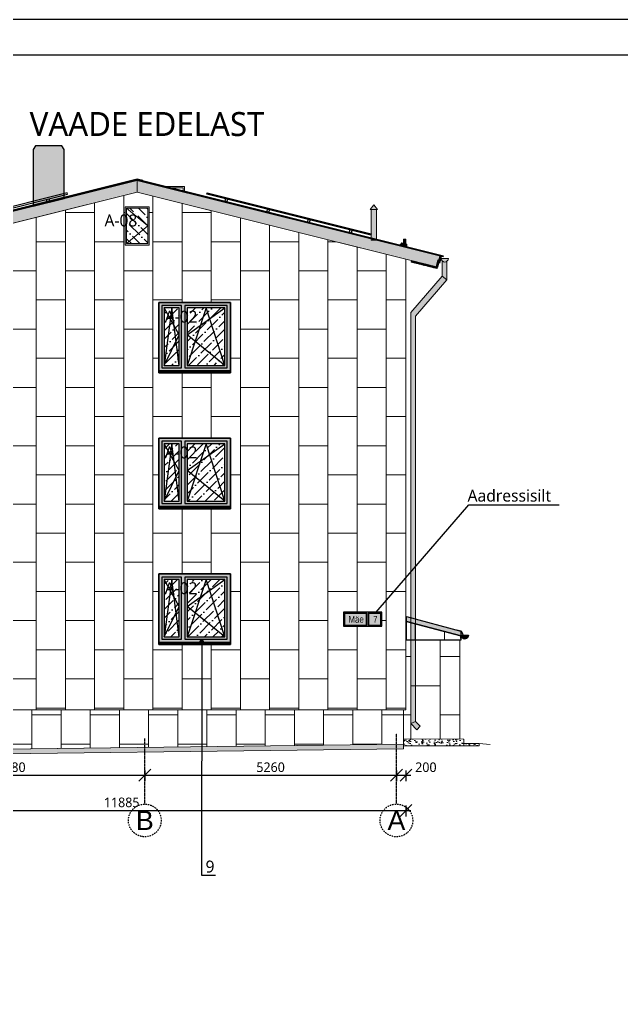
# Model space of a CAD drawing. Header units: millimetres. Extents: x 83708 to 840243643, y 645190 to 956201.
# Drawn here: x 268484 to 281068, y 801078 to 821511 of the extents above; entities that cross this region are included whole.
import ezdxf
from ezdxf import colors
from ezdxf.entities.mleader import LeaderData, LeaderLine
from ezdxf.math import Vec2, Vec3

# ---------------------------------------------------------------- set-up
doc = ezdxf.new("R2010")
doc.units = ezdxf.units.MM
doc.header["$PDMODE"] = 2
doc.header["$PDSIZE"] = 5
doc.linetypes.add('DASHDOTX2', pattern=[50.8, 25.4, -12.7, 0, -12.7])
for name, color, linetype in [('!ESP_Avatäited plaanil', 7, 'Continuous'), ('!ESP_Mõõt', 252, 'Continuous'), ('!ESP_Tava', 7, 'Continuous'), ('!ESP_Tekst', 7, 'Continuous'), ('!ESP_Teljed', 30, 'DASHDOTX2'), ('!ESP_Viited', 7, 'Continuous'), ('Vaade', 7, 'Continuous')]:
    doc.layers.add(name, color=color, linetype=linetype)
for name, color, linetype, lineweight in [('!ESP_AVATÄITED VAADETEL', 7, 'Continuous', 9), ('!ESP_Fassaad', 7, 'Continuous', 9), ('!ESP_Tsementkiudplaat', 9, 'Continuous', 0), ('OLEMASOLEV_LÕIGE', 7, 'Continuous', 9), ('Puit', 25, 'Continuous', 0), ('Sein', 7, 'Continuous', 9), ('Veeplekk', 8, 'Continuous', 30)]:
    doc.layers.add(name, color=color, linetype=linetype, lineweight=lineweight)
doc.layers.add('!ESP_no_print', color=252, linetype='Continuous', plot=False)
doc.layers.add('!ESP_Värvitoon_tumehall', color=7, linetype='Continuous', true_color=0x45494e)
doc.layers.add('!ESP_Värvitoon_tumepruun', color=7, linetype='Continuous', true_color=0x3d3635)
doc.layers.add('Nähtamatu joon', color=50, linetype='Continuous', lineweight=0, plot=False)
doc.styles.add('Annotative', font='malgunsl.ttf', dxfattribs={"height": 2})
doc.styles.add('Arial', font='arial.ttf')
doc.styles.add('ST 15kitsas', font='ARIALN.TTF', dxfattribs={"height": 15})
doc.dimstyles.new('Annotative', dxfattribs={"dimtxt": 2.5, "dimasz": 2.5, "dimexe": 1.25, "dimexo": 0.625, "dimtad": 1, "dimdec": 0, "dimrnd": 5, "dimtxsty": 'Annotative', "dimblk": 'OBLIQUE', "dimcen": 0, "dimdle": 1, "dimadec": 0, "dimazin": 0, "dimtfac": 1, "dimtdec": 0, "dimtmove": 0, "dimatfit": 3, "dimfxl": 1, "dimfxlon": 1, "dimarcsym": 1})
pattern_1 = [(90, (-481675.35, -104995.34), (-609.6, 4e-14), []), (180, (-481675.35, -104995.34), (-609.6, -609.6), [609.6, -609.6])]

# ---------------------------------------------------------------- blocks, each defined once
blk = doc.blocks.new('A$C5023e7c4')
for p, q in [((0, -50), (-22, -200)), ((-22, -50), (0, -200))]:
    blk.add_line(p, q)
blk.add_lwpolyline([(-22, -50), (0, -50), (0, -200), (-22, -200)], close=True)
blk = doc.blocks.new('A$C68f288ff')
at = {"layer": 'Puit', "true_color": 0x636466}
h = blk.add_hatch(dxfattribs=at)
h.set_pattern_fill('ANSI38', color=251, scale=5, angle=180)
h.set_pattern_definition([(225, (1479790.995, 966448.682), (11.22532015, -11.22532015), []), (315, (1479790.995, 966448.682), (33.67596045, -11.22532015), [39.6875, -23.8125])])
h.paths.add_polyline_path([(100, 0), (0, 0), (0, 34), (100, 34)])
at = {"layer": 'Sein'}
blk.add_lwpolyline([(100, 0), (0, 0), (0, 34), (100, 34)], close=True, dxfattribs=at)
blk = doc.blocks.new('*U563')
blk.add_blockref('A$C68f288ff', (-50, -17))
blk = doc.blocks.new('A$C68de1e58')
at = {"layer": '!ESP_Värvitoon_tumehall'}
h = blk.add_hatch(color=256, dxfattribs=at)
h.dxf.hatch_style = 1
h.paths.add_polyline_path([(0, -269), (0, -21), (-6986, -1763), (-6963, -1851), (-6942, -1846), (-6906, -1992)])
at = {"lineweight": 0}
blk.add_line((0, -21), (0, 0), dxfattribs=at)
blk.add_line((-7051, -1779), (-7056, -1759))
for points in [[(0, 0), (-7056, -1759)], [(5, -19), (-7051, -1779)], [(-6977, -1796), (-6970, -1827)]]:
    blk.add_lwpolyline(points)
blk.add_lwpolyline([(-6986, -1763), (-6963, -1851), (-6942, -1846), (-6906, -1992), (0, -269), (0, -21), (-6986, -1763)], dxfattribs=at)
for p, xscale, rotation in [((-7019, -1719), -0.9999999999999993, 14.08604182556171), ((-6976, -1803), -0.9999999999999999, 14.08604182556162)]:
    blk.add_blockref('A$C5023e7c4', p, dxfattribs=dict(xscale=xscale, rotation=rotation))
at = {"color": 0, "linetype": 'ByBlock', "lineweight": -2, "transparency": 16777216}
for p, xscale, rotation in [((-6317, -1862), -0.9999999999999994, 14.0770861167953), ((-6206, -1834), -1, 14.07708611679527), ((-6094, -1806), -1, 14.07708611679527), ((-5983, -1778), -1, 14.07708611679527), ((-5871, -1750), -1, 14.07708611679527), ((-5760, -1723), -1, 14.07708611679527), ((-6875, -2002), -0.9999999999999994, 14.0770861167953), ((-6764, -1974), -0.9999999999999994, 14.0770861167953), ((-6652, -1946), -0.9999999999999994, 14.0770861167953), ((-6541, -1918), -0.9999999999999994, 14.0770861167953), ((-6429, -1890), -0.9999999999999994, 14.0770861167953)]:
    blk.add_blockref('*U563', p, dxfattribs=dict(at, xscale=xscale, rotation=rotation))
blk = doc.blocks.new('_Oblique')
at = {"color": 0, "linetype": 'ByBlock', "lineweight": -2}
blk.add_line((-0.5, -0.5), (0.5, 0.5), dxfattribs=at)
blk = doc.blocks.new('*D921')
at = {"layer": '!ESP_Mõõt', "color": 0, "lineweight": -2, "transparency": 16777216}
for p, q in [((264676, 805069), (264676, 804844)), ((276563, 805069), (276563, 804844)), ((264576, 804969), (276663, 804969))]:
    blk.add_line(p, q, dxfattribs=at)
at = {"layer": 'Defpoints', "color": 0, "transparency": 16777216}
for p in [(264676, 806269), (276563, 806269), (276563, 804969)]:
    blk.add_point(p, dxfattribs=at)
at = {"layer": '!ESP_Mõõt', "color": 0, "lineweight": -2, "transparency": 16777216, "xscale": 250, "yscale": 250, "zscale": 250, "rotation": 180}
blk.add_blockref('_Oblique', (264676, 804969), dxfattribs=at)
at = {"layer": '!ESP_Mõõt', "color": 0, "lineweight": -2, "transparency": 16777216, "xscale": 250, "yscale": 250, "zscale": 250}
blk.add_blockref('_Oblique', (276563, 804969), dxfattribs=at)
at = {"layer": '!ESP_Mõõt', "color": 0, "transparency": 16777216, "insert": (270619, 805136), "char_height": 200, "attachment_point": 5, "style": 'Annotative'}
blk.add_mtext('11885', dxfattribs=at)
blk = doc.blocks.new('A$Ccff3d224')
at = {"layer": '!ESP_Avatäited plaanil'}
h = blk.add_hatch(color=256, dxfattribs=at)
h.dxf.hatch_style = 1
h.set_gradient(color1=(199, 200, 202), color2=(99, 100, 102))
h.paths.add_polyline_path([(0, 998), (-75, 900), (75, 900)])
h.paths.add_polyline_path([(55, 900), (-55, 900), (-55, 261), (55, 261)])
at = {"layer": '!ESP_Fassaad'}
for points in [[(-75, 900), (0, 998), (75, 900)], [(-75, 900), (0, 998), (75, 900)], [(-75, 900), (0, 998), (75, 900)], [(75, 900), (-75, 900)], [(75, 900), (-75, 900)], [(75, 900), (-75, 900)], [(-55, 900), (-55, 261)], [(-55, 900), (-55, 261)], [(-55, 900), (-55, 261)], [(55, 900), (55, 261)], [(55, 900), (55, 261)], [(55, 900), (55, 261)], [(55, 261), (-55, 261)], [(55, 261), (-55, 261)], [(55, 261), (-55, 261)]]:
    blk.add_lwpolyline(points, dxfattribs=at)
blk = doc.blocks.new('A$C557b6e7f')
at = {"layer": '!ESP_Avatäited plaanil'}
h = blk.add_hatch(color=256, dxfattribs=at)
h.dxf.hatch_style = 1
h.set_gradient(color1=(199, 200, 202), color2=(99, 100, 102))
h.paths.add_polyline_path([(2174, -563), (1524, -401), (1524, 624), (1574, 704), (2124, 704), (2174, 624)])
blk.add_lwpolyline([(2174, -563), (1524, -401), (1524, 624), (1574, 704), (2124, 704), (2174, 624)], close=True, dxfattribs=at)
at = {"color": 8}
for points in [[(-1463, -282), (-3165, -707), (-3157, -736), (-1455, -311)], [(1463, -282), (3165, -707), (3157, -736), (1455, -311)], [(-4883, -1166), (-3182, -742), (-3189, -713), (-4891, -1137)], [(4883, -1166), (3182, -742), (3189, -713), (4891, -1137)]]:
    blk.add_lwpolyline(points, close=True, dxfattribs=at)
for points in [[(-1844, -408), (-1831, -457), (-1880, -469), (-1892, -420)], [(1844, -408), (1831, -457), (1880, -469), (1892, -420)], [(-2721, -627), (-2709, -675), (-2757, -687), (-2769, -639)], [(2721, -627), (2709, -675), (2757, -687), (2769, -639)], [(-3570, -839), (-3558, -887), (-3606, -899), (-3618, -851)], [(3570, -839), (3558, -887), (3606, -899), (3618, -851)], [(-4447, -1057), (-4435, -1106), (-4483, -1118), (-4495, -1069)], [(4447, -1057), (4435, -1106), (4483, -1118), (4495, -1069)]]:
    blk.add_lwpolyline(points, dxfattribs=at)
at = {"layer": 'Sein'}
for points in [[(-592, -148), (-992, -148)], [(-992, -148), (-992, -241)], [(-712, -178), (-962, -178)], [(-962, -178), (-962, -240)]]:
    blk.add_lwpolyline(points, dxfattribs=at)
at = {"color": 6}
blk.add_blockref('A$Ccff3d224', (-4947, -1532), dxfattribs=at)
blk = doc.blocks.new('A$C2fabc2ce')
at = {"layer": '!ESP_Värvitoon_tumepruun'}
h = blk.add_hatch(color=256, dxfattribs=at)
h.dxf.hatch_style = 1
h.paths.add_polyline_path([(-15, 74), (-124, 99), (-156, 57), (-15, 24)])
h.paths.add_polyline_path([(-40, 178), (-90, 178), (-90, 91), (-40, 80)])
h.paths.add_polyline_path([(-76, 105, -1), (-56, 105, -1)], flags=16)
h.paths.add_polyline_path([(-76, 153, -1), (-56, 153, -1)], flags=16)
blk.add_line((-15, 24), (-156, 57))
for centre in [(-66, 153), (-66, 105)]:
    blk.add_circle(centre, 10)
at = {"layer": 'OLEMASOLEV_LÕIGE'}
blk.add_line((-15, 74), (-124, 99), dxfattribs=at)
for points in [[(-124, 99), (-156, 57)], [(-90, 91), (-90, 178), (-40, 178), (-40, 80)], [(-15, 74), (-15, 24)]]:
    blk.add_lwpolyline(points, dxfattribs=at)
blk = doc.blocks.new('A$Cf881b39f')
at = {"linetype": 'ByBlock'}
blk.add_wipeout([(1500, 0), (0, 0), (0, -1475), (1500, -1475)], dxfattribs=at)
blk.add_wipeout([(1500, 0), (0, 0), (0, -1475), (1500, -1475)])
blk.add_wipeout([(0, 0), (1500, 0), (1500, -1475), (0, -1475)], dxfattribs=at)
blk.add_wipeout([(1500, 0), (0, 0), (0, -1475), (1500, -1475)])
at = {"layer": '!ESP_Värvitoon_tumehall'}
h = blk.add_hatch(color=256, dxfattribs=at)
h.dxf.hatch_style = 1
h.paths.add_polyline_path([(1500, 0), (0, 0), (0, -1432), (1500, -1432)])
h.paths.add_polyline_path([(1435, -65), (1435, -1367), (545, -1367), (545, -65)], flags=16)
h.paths.add_polyline_path([(1385, -115), (1385, -1317), (595, -1317), (595, -115)], flags=0)
h.paths.add_polyline_path([(990, -115), (1385, -1317), (595, -679), (869, -483)], flags=0)
h.paths.add_polyline_path([(480, -65), (480, -1367), (65, -1367), (65, -65)], flags=16)
h.paths.add_polyline_path([(430, -115), (430, -1317), (115, -1317), (115, -115)], flags=0)
h.paths.add_polyline_path([(321, -483), (430, -679), (115, -1317), (272, -115)], flags=0)
h.paths.add_polyline_path([(1500, -1432), (0, -1432), (0, -1461), (1500, -1461)])
h.paths.add_polyline_path([(1500, -1461), (0, -1461), (0, -1475), (1500, -1475)])
h = blk.add_hatch(color=256, dxfattribs=at)
h.dxf.hatch_style = 1
h.paths.add_polyline_path([(480, -65), (65, -65), (65, -1367), (480, -1367)])
h.paths.add_polyline_path([(430, -115), (430, -1317), (115, -1317), (115, -115)], flags=16)
h.paths.add_polyline_path([(1435, -65), (545, -65), (545, -1367), (1435, -1367)])
h.paths.add_polyline_path([(595, -115), (1385, -115), (1385, -1317), (595, -1317)], flags=16)
h = blk.add_hatch()
h.set_pattern_fill('ANSI36', color=256, scale=1000)
h.set_pattern_definition([(45, (60, -1271.18), (66.291, 243.068), [312.5, -62.5, 0, -62.5])])
h.paths.add_polyline_path([(115, -115), (430, -115), (430, -1317), (115, -1315)])
h.paths.add_polyline_path([(595, -115), (1385, -115), (1385, -1317), (595, -1317)])
at = {"layer": '!ESP_Avatäited plaanil'}
for points in [[(1500, -1475), (0, -1475), (0, 0), (1500, 0)], [(0, -1475), (1500, -1475), (1500, 0), (0, 0)], [(0, -1461), (1500, -1461), (1500, 0), (0, 0)], [(0, -1432), (1500, -1432), (1500, 0), (0, 0)], [(65, -1367), (480, -1367), (480, -65), (65, -65)], [(115, -1317), (430, -1317), (430, -115), (115, -115)], [(545, -1367), (1435, -1367), (1435, -65), (545, -65)], [(595, -1317), (1385, -1317), (1385, -115), (595, -115)], [(0, -1461), (1500, -1461), (1500, -1432), (0, -1432)], [(0, -1475), (1500, -1475), (1500, -1461), (0, -1461)]]:
    blk.add_lwpolyline(points, close=True, dxfattribs=at)
for points in [[(115, -1317), (430, -679), (115, -115)], [(430, -1317), (272, -115), (115, -1317)]]:
    blk.add_lwpolyline(points, dxfattribs=at)
at = {"layer": '!ESP_Avatäited plaanil', "ltscale": 15}
for points in [[(1385, -1317), (990, -115), (595, -1317)], [(1385, -1317), (595, -679), (1385, -115)]]:
    blk.add_lwpolyline(points, dxfattribs=at)
blk = doc.blocks.new('A$C06fb7f62')
blk.add_wipeout([(-250, 0), (250, 0), (250, -800), (-250, -800)]).dxf.layer = '!ESP_AVATÄITED VAADETEL'
at = {"layer": '!ESP_Värvitoon_tumehall'}
h = blk.add_hatch(color=256, dxfattribs=at)
h.dxf.hatch_style = 1
h.paths.add_polyline_path([(250, 0), (50, 0), (-250, 0), (-250, -800), (250, -800)])
h.paths.add_polyline_path([(220, -30), (220, -770), (-220, -770), (-220, -30), (50, -30)], flags=16)
h = blk.add_hatch()
h.set_pattern_fill('ANSI36', color=256, scale=1000)
h.set_pattern_definition([(45, (812223.2, -756550.9), (66.291261, 243.067956), [312.5, -62.5, 0, -62.5])])
h.paths.add_polyline_path([(-220, -30), (220, -30), (220, -770), (-220, -770)])
at = {"layer": '!ESP_AVATÄITED VAADETEL'}
blk.add_line((250, 0), (-250, 0), dxfattribs=at)
for points in [[(50, 0), (-250, 0), (-250, -800), (250, -800), (250, 0)], [(50, -30), (-220, -30), (-220, -770), (220, -770), (220, -30)]]:
    blk.add_lwpolyline(points, close=True, dxfattribs=at)
blk.add_lwpolyline([(220, -30), (-220, -400), (220, -770)], dxfattribs=at)
at = {"layer": 'Nähtamatu joon'}
for p, q in [((-250, 0), (-250, -800)), ((250, -800), (250, 0)), ((-250, -800), (250, -800))]:
    blk.add_line(p, q, dxfattribs=at)
blk = doc.blocks.new('A$Cc5092661')
at = {"layer": '!ESP_Värvitoon_tumehall', "true_color": 0x4f5359}
blk.add_hatch(color=251, dxfattribs=at).paths.add_polyline_path([(-5, -72), (-5, -137), (0, -137), (0, -67), (-10, -67, -1.011439), (-160, -67), (-165, -67, 0.971215)])
at = {"layer": '!ESP_Värvitoon_tumehall'}
h = blk.add_hatch(color=256, dxfattribs=at)
h.dxf.hatch_style = 1
h.paths.add_polyline_path([(-10, -67, 0.00152), (-10, -67), (-160, -67, 0.00152), (-160, -67), (-160, -67, 1.011528)])
at = {"layer": '!ESP_Tava', "linetype": 'ByBlock'}
for points in [[(-160, -67), (-165, -67, 0.971215), (-5, -72), (-5, -137), (0, -137), (0, -67), (-10, -67, -1.011528)], [(-10, -67), (-160, -67, 1.017609)]]:
    blk.add_lwpolyline(points, format="xyb", close=True, dxfattribs=at)
at = {"layer": 'Veeplekk'}
blk.add_lwpolyline([(89, 45), (-8, 19), (-75, -114, 1), (-73, -115), (-65, -98)], format="xyb", dxfattribs=at)
blk = doc.blocks.new('A$Ced0040b6')
at = {"layer": '!ESP_Tsementkiudplaat', "true_color": 0x939598}
h = blk.add_hatch(dxfattribs=at)
h.set_pattern_fill('AR-B816', color=252, scale=3, angle=90)
h.paths.add_polyline_path([(-1135, -408), (-1135, -496), (-1, -496), (0, -104)])
at = {"layer": '!ESP_Värvitoon_tumehall'}
h = blk.add_hatch(color=256, dxfattribs=at)
h.dxf.hatch_style = 1
h.paths.add_polyline_path([(-1135, -323), (-1135, -408), (0, -104), (0, 0), (-1140, -305)])
at = {"layer": '!ESP_Tava'}
for points in [[(-1135, -323), (-1135, -408), (0, -104), (0, 0), (-1140, -305)], [(-1135, -408), (-1135, -496), (-1, -496), (0, -104)]]:
    blk.add_lwpolyline(points, close=True, dxfattribs=at)
at = {"color": 6}
blk.add_blockref('A$Cc5092661', (-1135, -323), dxfattribs=at)
blk = doc.blocks.new('A$C36191802')
at = {"color": 6}
blk.add_blockref('A$Ced0040b6', (-9, 333), dxfattribs=at)
blk = doc.blocks.new('*D995')
at = {"layer": '!ESP_Mõõt', "color": 0, "lineweight": -2, "transparency": 16777216}
for p, q in [((265423, 805706), (271203, 805706)), ((265523, 805806), (265523, 805581)), ((271103, 805806), (271103, 805581))]:
    blk.add_line(p, q, dxfattribs=at)
at = {"layer": 'Defpoints', "color": 0, "transparency": 16777216}
for p in [(265523, 806003), (271103, 806003), (271103, 805706)]:
    blk.add_point(p, dxfattribs=at)
at = {"layer": '!ESP_Mõõt', "color": 0, "lineweight": -2, "transparency": 16777216, "xscale": 250, "yscale": 250, "zscale": 250, "rotation": 180}
blk.add_blockref('_Oblique', (265523, 805706), dxfattribs=at)
at = {"layer": '!ESP_Mõõt', "color": 0, "lineweight": -2, "transparency": 16777216, "xscale": 250, "yscale": 250, "zscale": 250}
blk.add_blockref('_Oblique', (271103, 805706), dxfattribs=at)
at = {"layer": '!ESP_Mõõt', "color": 0, "transparency": 16777216, "insert": (268313, 805872), "char_height": 200, "attachment_point": 5, "style": 'Annotative'}
blk.add_mtext('5580', dxfattribs=at)
blk = doc.blocks.new('*D996')
at = {"layer": '!ESP_Mõõt', "color": 0, "lineweight": -2, "transparency": 16777216}
for p, q in [((271003, 805706), (276463, 805706)), ((271103, 805806), (271103, 805581)), ((276363, 805806), (276363, 805581))]:
    blk.add_line(p, q, dxfattribs=at)
at = {"layer": 'Defpoints', "color": 0, "transparency": 16777216}
for p in [(276363, 806079), (271103, 806003), (276363, 805706)]:
    blk.add_point(p, dxfattribs=at)
at = {"layer": '!ESP_Mõõt', "color": 0, "lineweight": -2, "transparency": 16777216, "xscale": 250, "yscale": 250, "zscale": 250, "rotation": 180}
blk.add_blockref('_Oblique', (271103, 805706), dxfattribs=at)
at = {"layer": '!ESP_Mõõt', "color": 0, "lineweight": -2, "transparency": 16777216, "xscale": 250, "yscale": 250, "zscale": 250}
blk.add_blockref('_Oblique', (276363, 805706), dxfattribs=at)
at = {"layer": '!ESP_Mõõt', "color": 0, "transparency": 16777216, "insert": (273733, 805872), "char_height": 200, "attachment_point": 5, "style": 'Annotative'}
blk.add_mtext('5260', dxfattribs=at)
blk = doc.blocks.new('*D997')
at = {"layer": '!ESP_Mõõt', "color": 0, "lineweight": -2, "transparency": 16777216}
for p, q in [((276263, 805706), (276663, 805706)), ((276363, 805806), (276363, 805581)), ((276563, 805806), (276563, 805581))]:
    blk.add_line(p, q, dxfattribs=at)
at = {"layer": 'Defpoints', "color": 0, "transparency": 16777216}
for p in [(276363, 806079), (276563, 806269), (276563, 805706)]:
    blk.add_point(p, dxfattribs=at)
at = {"layer": '!ESP_Mõõt', "color": 0, "lineweight": -2, "transparency": 16777216, "xscale": 250, "yscale": 250, "zscale": 250, "rotation": 180}
blk.add_blockref('_Oblique', (276363, 805706), dxfattribs=at)
at = {"layer": '!ESP_Mõõt', "color": 0, "lineweight": -2, "transparency": 16777216, "xscale": 250, "yscale": 250, "zscale": 250}
blk.add_blockref('_Oblique', (276563, 805706), dxfattribs=at)
at = {"layer": '!ESP_Mõõt', "color": 0, "transparency": 16777216, "insert": (276979, 805872), "char_height": 200, "attachment_point": 5, "style": 'Annotative'}
blk.add_mtext('200', dxfattribs=at)
blk = doc.blocks.new('_Dot')
at = {"color": 0, "linetype": 'ByBlock', "lineweight": -2}
blk.add_line((-0.5, 0), (-1, 0), dxfattribs=at)
at = {"color": 0, "linetype": 'ByBlock', "const_width": 0.5}
blk.add_lwpolyline([(-0.25, 0, 1), (0.25, 0, 1)], format="xyb", close=True, dxfattribs=at)
blk = doc.blocks.new('majanr')
at = {"color": 26, "ltscale": 0.5}
blk.add_wipeout([(405242, 670521), (406246, 670521), (406246, 670161), (405242, 670161)], dxfattribs=at).dxf.layer = 'Vaade'
at = {"layer": '!ESP_Värvitoon_tumehall', "ltscale": 0.5}
h = blk.add_hatch(color=256, dxfattribs=at)
h.dxf.hatch_style = 1
h.paths.add_polyline_path([(405272, 670503, 0.414214), (405260, 670491), (405260, 670191, 0.414214), (405272, 670179), (405842, 670179, 0.414214), (405854, 670191), (405854, 670491, 0.414214), (405842, 670503)])
h.paths.add_polyline_path([(405272, 670494, 0.414214), (405269, 670491), (405269, 670191, 0.414214), (405272, 670188), (405842, 670188, 0.414214), (405845, 670191), (405845, 670491, 0.414214), (405842, 670494)], flags=16)
h = blk.add_hatch(color=256, dxfattribs=at)
h.dxf.hatch_style = 1
h.paths.add_polyline_path([(406228, 670191), (406228, 670491, 0.414214), (406216, 670503), (405902, 670503, 0.414214), (405890, 670491), (405890, 670191, 0.414214), (405902, 670179), (406216, 670179, 0.414214)])
h.paths.add_polyline_path([(406219, 670191, -0.414214), (406216, 670188), (405902, 670188, -0.414214), (405899, 670191), (405899, 670491, -0.414214), (405902, 670494), (406216, 670494, -0.414214), (406219, 670491)], flags=16)
at = {"layer": 'Vaade', "ltscale": 0.5, "true_color": 0xfcfcfc}
h = blk.add_hatch(color=7, dxfattribs=at)
h.dxf.hatch_style = 1
h.paths.add_polyline_path([(406246, 670161), (406246, 670521), (405242, 670521), (405242, 670161)])
h.paths.add_polyline_path([(406228, 670491), (406228, 670191, -0.414214), (406216, 670179), (405902, 670179, -0.414214), (405890, 670191), (405890, 670491, -0.414214), (405902, 670503), (406216, 670503, -0.414214)], flags=16)
h.paths.add_polyline_path([(406219, 670491), (406219, 670191, -0.414214), (406216, 670188), (405902, 670188, -0.414214), (405899, 670191), (405899, 670491, -0.414214), (405902, 670494), (406216, 670494, -0.414214)], flags=0)
h = blk.add_hatch(color=7, dxfattribs=at)
h.dxf.hatch_style = 1
h.paths.add_polyline_path([(406194, 670521), (405242, 670521), (405242, 670161), (406194, 670161)])
h = blk.add_hatch(color=7, dxfattribs=at)
h.dxf.hatch_style = 1
h.paths.add_polyline_path([(405845, 670191), (405845, 670491, 0.414214), (405842, 670494), (405272, 670494, 0.414214), (405269, 670491), (405269, 670191, 0.414214), (405272, 670188), (405842, 670188, 0.414214)])
h = blk.add_hatch(color=7, dxfattribs=at)
h.dxf.hatch_style = 1
h.paths.add_polyline_path([(406219, 670191), (406219, 670491, 0.414214), (406216, 670494), (405902, 670494, 0.414214), (405899, 670491), (405899, 670191, 0.414214), (405902, 670188), (406216, 670188, 0.414214)])
at = {"color": 0, "ltscale": 0.5}
for p, q in [((405872, 670521), (405242, 670521)), ((405242, 670161), (405872, 670161))]:
    blk.add_line(p, q, dxfattribs=at)
at = {"color": 7, "ltscale": 0.5, "true_color": 0xfcfcfc}
for p, q in [((405260, 670491), (405260, 670191)), ((405854, 670191), (405854, 670491))]:
    blk.add_line(p, q, dxfattribs=at)
at = {"color": 26, "ltscale": 0.5}
for p, q in [((405842, 670503), (405272, 670503)), ((405842, 670494), (405272, 670494)), ((405272, 670188), (405842, 670188)), ((405272, 670179), (405842, 670179))]:
    blk.add_line(p, q, dxfattribs=at)
at = {"color": 7, "ltscale": 0.5, "true_color": 0xfcfcfc}
blk.add_lwpolyline([(405890, 670491), (405890, 670191, 0.414214), (405902, 670179), (406216, 670179, 0.414214), (406228, 670191), (406228, 670491, 0.414214), (406216, 670503), (405902, 670503, 0.414214)], format="xyb", close=True, dxfattribs=at)
at = {"color": 26, "ltscale": 0.5}
for centre, radius, start, end in [((405272, 670491), 12, 90, 180), ((405272, 670491), 3, 90, 180), ((405842, 670491), 12, 0, 90), ((405842, 670491), 3, 0, 90), ((405272, 670191), 12, 180, 270), ((405272, 670191), 3, 180, 270), ((405842, 670191), 12, 270, 0), ((405842, 670191), 3, 270, 0)]:
    blk.add_arc(centre, radius, start, end, dxfattribs=at)
at = {"layer": 'Vaade', "color": 26, "ltscale": 0.5}
for p, q in [((405242, 670521), (405242, 670161)), ((405269, 670491), (405269, 670191)), ((405845, 670191), (405845, 670491))]:
    blk.add_line(p, q, dxfattribs=at)
at = {"layer": 'Vaade', "ltscale": 0.5}
blk.add_lwpolyline([(405242, 670521), (405242, 670161), (406246, 670161), (406246, 670521)], close=True, dxfattribs=at)
blk.add_lwpolyline([(405899, 670491), (405899, 670191, 0.414214), (405902, 670188), (406216, 670188, 0.414214), (406219, 670191), (406219, 670491, 0.414214), (406216, 670494), (405902, 670494, 0.414214)], format="xyb", close=True, dxfattribs=at)
at = {"layer": '!ESP_Värvitoon_tumehall', "ltscale": 0.5, "char_height": 180, "attachment_point": 1, "style": 'ST 15kitsas'}
for s, insert in [('Mäe', (405374, 670428)), ('7', (406019, 670428))]:
    blk.add_mtext_dynamic_manual_height_columns(s, width=887.63, gutter_width=372, heights=[0], dxfattribs=dict(at, insert=insert))
blk = doc.blocks.new('A$Cd097f953')
at = {"layer": '!ESP_Värvitoon_tumehall'}
h = blk.add_hatch(color=256, dxfattribs=at)
h.dxf.hatch_style = 1
h.paths.add_polyline_path([(687, -9785), (587, -9744), (488, -9843), (559, -9914)])
h.paths.add_polyline_path([(687, -1186), (28, -430), (-72, -506), (587, -1262), (587, -9744), (687, -9785)])
h.paths.add_polyline_path([(28, -109, -0.383483), (-72, -117), (-72, -506), (28, -430)])
h.paths.add_polyline_path([(49, -57), (-101, -57, 1)])
at = {"layer": '!ESP_Fassaad'}
blk.add_lwpolyline([(-101, -57), (49, -57, -1)], format="xyb", close=True, dxfattribs=at)
for points in [[(-72, -117), (-72, -506), (587, -1262), (587, -9744)], [(28, -109), (28, -430), (687, -1186), (687, -9785)], [(-72, -506), (28, -430)], [(587, -9744), (488, -9843)], [(687, -9785), (559, -9914)], [(687, -9785), (587, -9744)], [(559, -9914), (488, -9843)]]:
    blk.add_lwpolyline(points, dxfattribs=at)
blk = doc.blocks.new('*U808')
blk.add_blockref('A$C68f288ff', (-50, -17))
blk = doc.blocks.new('A$C82986620')
at = {"layer": '!ESP_Värvitoon_tumehall'}
h = blk.add_hatch(color=256, dxfattribs=at)
h.dxf.hatch_style = 1
h.paths.add_polyline_path([(0, -248), (0, 0), (-6335, -1580), (-6313, -1669), (-6291, -1663), (-6255, -1809)])
at = {"lineweight": 0}
blk.add_line((0, 0), (0, 21), dxfattribs=at)
blk.add_line((-6400, -1596), (-6405, -1577))
for points in [[(0, 21), (-6405, -1577)], [(5, 1), (-6400, -1596)], [(-6327, -1613), (-6319, -1644)]]:
    blk.add_lwpolyline(points)
blk.add_lwpolyline([(-6335, -1580), (-6313, -1669), (-6291, -1663), (-6255, -1809), (0, -248), (0, 0), (-6335, -1580)], dxfattribs=at)
at = {"xscale": -1}
for p, rotation in [((-6369, -1537), 14.08604182556169), ((-6325, -1620), 14.08604182556161)]:
    blk.add_blockref('A$C5023e7c4', p, dxfattribs=dict(at, rotation=rotation))
at = {"color": 0, "linetype": 'ByBlock', "lineweight": -2, "transparency": 16777216, "xscale": -1, "rotation": 14.07708611679527}
for p in [(-6225, -1819), (-6113, -1791), (-6002, -1763), (-5890, -1735), (-5778, -1707)]:
    blk.add_blockref('*U808', p, dxfattribs=at)
blk = doc.blocks.new('A$C04913387')
at = {"layer": '!ESP_Fassaad'}
blk.add_lwpolyline([(-5620, -1402), (0, 0), (6270, -1564), (6270, -10830), (-5620, -10830)], close=True, dxfattribs=at)

msp = doc.modelspace()

# ---------------------------------------------------------------- hatches: boundary and pattern name
at = {"layer": '!ESP_Tsementkiudplaat', "true_color": 0xc7c8ca}
h = msp.add_hatch(dxfattribs=at)
h.set_pattern_fill('AR-B816', color=9, scale=3, angle=90)
h.paths.add_polyline_path([(276562.9, 816498.1), (270942.9, 817899.9), (264669.9, 816335.2), (264672.9, 807069.8), (276562.9, 807069.8)])
at = {"layer": '!ESP_Tsementkiudplaat', "true_color": 0x939598}
h = msp.add_hatch(dxfattribs=at)
h.set_pattern_fill('AR-B816', color=252, scale=3, angle=90)
h.set_pattern_definition(pattern_1)
h.paths.add_polyline_path([(277687.9, 808529.8), (276562.9, 808529.8), (276562.9, 807069.8), (276512.9, 807069.8), (276512.9, 806469.8), (277687.9, 806460.4)])
h = msp.add_hatch(dxfattribs=at)
h.set_pattern_fill('AR-B816', color=252, scale=3, angle=90)
h.set_pattern_definition(pattern_1)
h.paths.add_polyline_path([(276514.1, 807069.8), (265374.1, 807069.8), (265374.1, 806215.1), (276514.1, 806354.8)])
at = {"lineweight": 0, "true_color": 0x636466}
h = msp.add_hatch(dxfattribs=at)
h.set_pattern_fill('AR-CONC', color=251)
h.set_pattern_definition([(50, (-481674.1, -101310.22), (182.184669, -15.939086), [19.05, -209.55]), (355, (-481674.1, -101310.22), (-35.24342, 191.056845), [15.24, -167.640584]), (100.451445, (-481658.91, -101311.54), (146.941247, 175.117752), [16.19001, -178.090245]), (46.1842, (-481674.1, -101259.42), (271.07904, -42.04233), [28.575, -314.325]), (96.635558, (-481651.5, -101262.92), (237.404134, 247.426125), [24.28502, -267.13561]), (351.18415, (-481674.1, -101259.42), (237.404134, 247.426125), [22.85997, -251.45973]), (21, (-481648.7, -101272.12), (151.614391, -102.265198), [19.05, -209.55]), (326, (-481648.7, -101272.12), (61.802028, 184.187966), [15.24, -167.64]), (71.451445, (-481636.06, -101280.64), (213.41642, 81.92277), [16.19001, -178.089938]), (37.5, (-481674.096, -101310.215), (3.0886033, 84.555039), [0, -165.608, 0, -170.18, 0, -168.275]), (7.5, (-481674.1, -101310.215), (66.8196625, 100.180575), [0, -97.028, 0, -161.798, 0, -64.135]), (327.5, (-481730.74, -101310.215), (135.590595, -5.728744), [0, -63.5, 0, -198.12, 0, -262.89]), (317.5, (-481756.14, -101310.22), (148.129181, 25.426491), [0, -82.55, 0, -131.572, 0, -186.69])])
h.paths.add_polyline_path([(276514.1, 806254.8), (276512.9, 806354.8), (265372.9, 806215.1), (265374.1, 806115.1)])
h = msp.add_hatch(dxfattribs=at)
h.set_pattern_fill('AR-CONC', color=251)
h.set_pattern_definition([(50, (-481675.35, -104995.34), (182.184669, -15.939086), [19.05, -209.55]), (355, (-481675.35, -104995.34), (-35.24342, 191.056845), [15.24, -167.640584]), (100.451445, (-481660.17, -104996.67), (146.941247, 175.117752), [16.19001, -178.090245]), (46.1842, (-481675.35, -104944.54), (271.07904, -42.04233), [28.575, -314.325]), (96.635558, (-481652.76, -104948.05), (237.404134, 247.426125), [24.28502, -267.13561]), (351.18415, (-481675.35, -104944.54), (237.404134, 247.426125), [22.85997, -251.45973]), (21, (-481649.95, -104957.24), (151.614391, -102.265198), [19.05, -209.55]), (326, (-481649.95, -104957.24), (61.802028, 184.187966), [15.24, -167.64]), (71.451445, (-481637.32, -104965.76), (213.41642, 81.92277), [16.19001, -178.089938]), (37.5, (-481675.35, -104995.34), (3.0886033, 84.555039), [0, -165.608, 0, -170.18, 0, -168.275]), (7.5, (-481675.35, -104995.34), (66.8196625, 100.180575), [0, -97.028, 0, -161.798, 0, -64.135]), (327.5, (-481731.99, -104995.34), (135.590595, -5.728744), [0, -63.5, 0, -198.12, 0, -262.89]), (317.5, (-481757.39, -104995.34), (148.129181, 25.426491), [0, -82.55, 0, -131.572, 0, -186.69])])
h.paths.add_polyline_path([(277772.4, 806449.8), (277762.4, 806459.8), (276512.9, 806469.8), (276512.9, 806354.8), (276512.9, 806319.8), (277772.4, 806319.8), (277772.4, 806369.8)])
h.paths.add_polyline_path([(278092.4, 806369.8), (277772.4, 806369.8), (277772.4, 806319.8), (278092.4, 806319.8)])

# ---------------------------------------------------------------- linework, layer by layer
at = {"layer": '!ESP_Fassaad'}
for points in [[(271061.2, 818151.3), (270942.9, 818178.9), (270831.1, 818151.7)], [(277772.4, 806449.8), (277772.4, 806319.8), (276512.9, 806319.8), (276512.9, 806469.8), (277762.4, 806459.8)], [(277762.4, 806459.8), (277772.4, 806449.8)], [(278092.4, 806369.8), (278092.4, 806369.8), (278323.2, 806348.2)]]:
    msp.add_lwpolyline(points, dxfattribs=at)
for points in [[(276562.9, 816498.1), (270942.9, 817899.9), (264669.9, 816335.1), (264672.9, 807069.8), (276562.9, 807069.8)], [(277687.9, 806460.4), (276512.9, 806469.8), (276512.9, 807069.8), (276562.9, 807069.8), (276562.9, 808529.8), (277687.9, 808529.8)], [(276512.9, 807069.8), (265372.9, 807069.8), (265372.9, 806215.1), (276512.9, 806354.8)], [(276511.6, 806354.8), (265371.6, 806215.1), (265372.9, 806115.1), (276512.9, 806254.8)], [(277772.4, 806319.8), (278092.4, 806319.8), (278092.4, 806369.8), (277772.4, 806369.8)]]:
    msp.add_lwpolyline(points, close=True, dxfattribs=at)
at = {"layer": '!ESP_no_print', "flags": 128}
for points in [[(260249.6, 791811), (302249.6, 791811), (302249.6, 821511), (260249.6, 821511)], [(262249.6, 793066), (301249.6, 793066), (301249.6, 820766), (262249.6, 820766)]]:
    msp.add_lwpolyline(points, close=True, dxfattribs=at)
at = {"layer": '!ESP_no_print'}
for points in [[(260249.6, 791811), (302249.6, 791811), (302249.6, 821511), (260249.6, 821511)], [(262249.6, 793066), (301249.6, 793066), (301249.6, 820766), (262249.6, 820766)]]:
    msp.add_lwpolyline(points, close=True, dxfattribs=at)
at = {"layer": '!ESP_Teljed', "ltscale": 0.3}
for points in [[(276362.9, 805102.4), (276362.9, 806581.2)], [(271102.9, 805102.4), (271102.9, 806471.2)]]:
    msp.add_lwpolyline(points, dxfattribs=at)
at = {"layer": '!ESP_Teljed'}
for centre in [(271102.9, 804760), (276362.9, 804760)]:
    msp.add_circle(centre, 342.3, dxfattribs=at)

# ---------------------------------------------------------------- block references
at = {"color": 6, "xscale": -1}
for name, p in [('A$C557b6e7f', (270942.9, 818168.9)), ('A$Cd097f953', (277347.9, 816571.8))]:
    msp.add_blockref(name, p, dxfattribs=at)
at = {"lineweight": 0}
msp.add_blockref('A$C68de1e58', (270942.9, 818168.9), dxfattribs=at)
at = {"rotation": 359.0330393915254}
msp.add_blockref('A$C2fabc2ce', (276596.2, 816738.6), dxfattribs=at)
at = {"lineweight": 0, "xscale": -1}
msp.add_blockref('A$C36191802', (276562.9, 808693.3), dxfattribs=at)

# ---------------------------------------------------------------- texts
at = {"layer": '!ESP_Tekst', "lineweight": 0, "insert": (268696, 819321.9), "char_height": 500, "width": 20183.812, "attachment_point": 4, "style": 'Annotative'}
msp.add_mtext('VAADE EDELAST', dxfattribs=at)
at = {"layer": '!ESP_Teljed', "char_height": 400, "width": 684.657, "attachment_point": 5, "style": 'Arial'}
for s, insert in [('B', (271102.9, 804760)), ('A', (276362.9, 804760))]:
    msp.add_mtext(s, dxfattribs=dict(at, insert=insert))

# ---------------------------------------------------------------- dimensions: what is measured, and where the dimension line sits
at = {"layer": '!ESP_Mõõt'}
for base, p1, p2, picture, middle in [((276562.9, 804969.1), (264676.1, 806269.4), (276562.9, 806269.4), '*D921', (270619.5, 805135.7)), ((276362.9, 805706.1), (271102.9, 806003.4), (276362.9, 806078.6), '*D996', (273732.9, 805872.1)), ((271102.9, 805706.1), (265522.9, 806003.4), (271102.9, 806003.4), '*D995', (268312.9, 805872.1))]:
    dim = msp.add_linear_dim(base=base, p1=p1, p2=p2, angle=180, dimstyle='Annotative', dxfattribs=at)
    dim.commit()
    dim.dimension.update_dxf_attribs({"geometry": picture, "text_midpoint": middle})
dim = msp.add_linear_dim(base=(276562.9, 805706.1), p1=(276362.9, 806078.6), p2=(276562.9, 806269.4), angle=180, dimstyle='Annotative', dxfattribs=at)
dim.commit()
dim.dimension.update_dxf_attribs({"geometry": '*D997', "text_midpoint": (276979.1, 805706.1), "dimtype": 160})

# ---------------------------------------------------------------- leaders
at = {"layer": '!ESP_Viited'}
ml = msp.add_multileader_mtext('Standard', dxfattribs=at)
ml.set_content('{\\fMalgun Gothic Semilight|b0|i0|c0|p34;Aadressisilt}', color=256, style='Annotative')
ml.set_leader_properties()
ml.build(insert=Vec2(0, 0))
ml.multileader.update_dxf_attribs({"text_left_attachment_type": 5, "text_right_attachment_type": 5, "dogleg_length": 0.5, "arrow_head_size": 250, "scale": 100})
ctx = ml.context
ctx.base_point, ctx.scale, ctx.char_height, ctx.arrow_head_size, ctx.landing_gap_size, ctx.plane_origin, ctx.plane_x_axis, ctx.plane_y_axis = Vec3(277924.7, 811363.9), 100, 250, 250, 0, Vec3(272493.9, 804699.7), Vec3(1, 0.0000131), Vec3(-0.0000131, 1)
ctx.left_attachment, ctx.right_attachment, ctx.text_align_type = 5, 6, 2
notes = []
notes.append((ctx, [(0, (1, 1, 0), (277874.7, 811363.9), (1, 0.0000131), 50, [(0, [(275687.1, 808824.7)], 0, [])])]))
ctx.mtext.insert, ctx.mtext.text_direction, ctx.mtext.rotation, ctx.mtext.alignment, ctx.mtext.flow_direction = Vec3(279596.8, 811678.2), Vec3(1, 0.0000131), 0.0000131, 3, 5
ml = msp.add_multileader_mtext('Standard', dxfattribs=at)
ml.set_content('Rõdu \\Pvundamendi  sõlm', color=256, style='Annotative')
ml.set_leader_properties()
ml.build(insert=Vec2(0, 0))
ml.multileader.update_dxf_attribs({"text_left_attachment_type": 5, "text_right_attachment_type": 5, "dogleg_length": 0.5, "arrow_head_size": 250, "scale": 100})
ctx = ml.context
ctx.base_point, ctx.scale, ctx.char_height, ctx.arrow_head_size, ctx.landing_gap_size, ctx.plane_origin = Vec3(253027.6, 801391.7), 100, 250, 250, 0, Vec3(257037.1, 801490.9)
ctx.left_attachment, ctx.right_attachment = 5, 5
notes.append((ctx, [(1, (1, 1, 0), (255865.5, 801391.7), (-1, 0), 50, [(0, [(257559.1, 805144.7)], 0, [])])]))
ctx.mtext.insert, ctx.mtext.width, ctx.mtext.defined_height, ctx.mtext.flow_direction = Vec3(253027.6, 802136.9), 4214.464, 1146.3, 5
for ctx, leaders in notes:
    for number, flags, end, landing, length, lines in leaders:
        leader = LeaderData()
        leader.index, (leader.has_last_leader_line, leader.has_dogleg_vector, leader.attachment_direction) = number, flags
        leader.last_leader_point, leader.dogleg_vector, leader.dogleg_length = Vec3(end), Vec3(landing), length
        for number, points, colour, breaks in lines:
            line = LeaderLine()
            line.index, line.vertices, line.color, line.breaks = number, Vec3.list(points), colors.encode_raw_color(colour), breaks
            leader.lines.append(line)
        ctx.leaders.append(leader)

# ---------------------------------------------------------------- next in the draw order: block references
at = {"lineweight": 0, "xscale": -1}
msp.add_blockref('A$C06fb7f62', (270942.9, 817594.4), dxfattribs=at)
at = {"lineweight": 0}
for p in [(271392.9, 815594.8), (271392.9, 812754.8), (271392.9, 809914.8)]:
    msp.add_blockref('A$Cf881b39f', p, dxfattribs=at)
at = {"color": 0, "xscale": 0.8, "yscale": 0.8, "zscale": 0.8, "rotation": 359.999247194177}
msp.add_blockref('majanr', (-48945.3, 272700.1), dxfattribs=at)

# ---------------------------------------------------------------- next in the draw order: block references
at = {"color": 6, "xscale": -1}
for name, p in [('A$C82986620', (270942.9, 818148.3)), ('A$C04913387', (270942.9, 817899.9))]:
    msp.add_blockref(name, p, dxfattribs=at)

# ---------------------------------------------------------------- next in the draw order: texts
at = {"layer": '!ESP_Tekst', "char_height": 250, "width": 677.603, "attachment_point": 1, "style": 'Annotative'}
for s, insert in [('A-08', (270260.1, 817433.7)), ('A-02', (271517.1, 815421.8)), ('A-02', (271517.1, 812581.8)), ('A-02', (271517.1, 809741.8))]:
    msp.add_mtext(s, dxfattribs=dict(at, insert=insert))

# ---------------------------------------------------------------- next in the draw order: leaders
at = {"layer": '!ESP_Viited'}
ml = msp.add_multileader_mtext('Standard', dxfattribs=at)
ml.set_content('9', color=256, style='Annotative')
ml.set_leader_properties()
ml.set_arrow_properties(name='DOT')
ml.build(insert=Vec2(0, 0))
ml.multileader.update_dxf_attribs({"has_text_frame": 1, "text_left_attachment_type": 5, "text_right_attachment_type": 5, "dogleg_length": 0, "arrow_head_size": 100, "scale": 100})
ctx = ml.context
ctx.base_point, ctx.scale, ctx.char_height, ctx.arrow_head_size, ctx.landing_gap_size, ctx.plane_origin = Vec3(272289.7, 803615.9), 100, 250, 100, 100, Vec3(272524.9, 807137.9)
ctx.left_attachment, ctx.right_attachment, ctx.text_align_type = 5, 5, 1
notes = []
notes.append((ctx, [(0, (1, 1, 0), (272289.7, 803615.9), (1, 0), 0, [(0, [(272291.8, 808493.5)], 0, [])])]))
ctx.mtext.insert, ctx.mtext.width, ctx.mtext.alignment, ctx.mtext.line_spacing_factor, ctx.mtext.flow_direction = Vec3(272465.6, 803920.2), 375.784, 2, 0.3, 5
for ctx, leaders in notes:
    for number, flags, end, landing, length, lines in leaders:
        leader = LeaderData()
        leader.index, (leader.has_last_leader_line, leader.has_dogleg_vector, leader.attachment_direction) = number, flags
        leader.last_leader_point, leader.dogleg_vector, leader.dogleg_length = Vec3(end), Vec3(landing), length
        for number, points, colour, breaks in lines:
            line = LeaderLine()
            line.index, line.vertices, line.color, line.breaks = number, Vec3.list(points), colors.encode_raw_color(colour), breaks
            leader.lines.append(line)
        ctx.leaders.append(leader)

doc.saveas('drawing.dxf')
